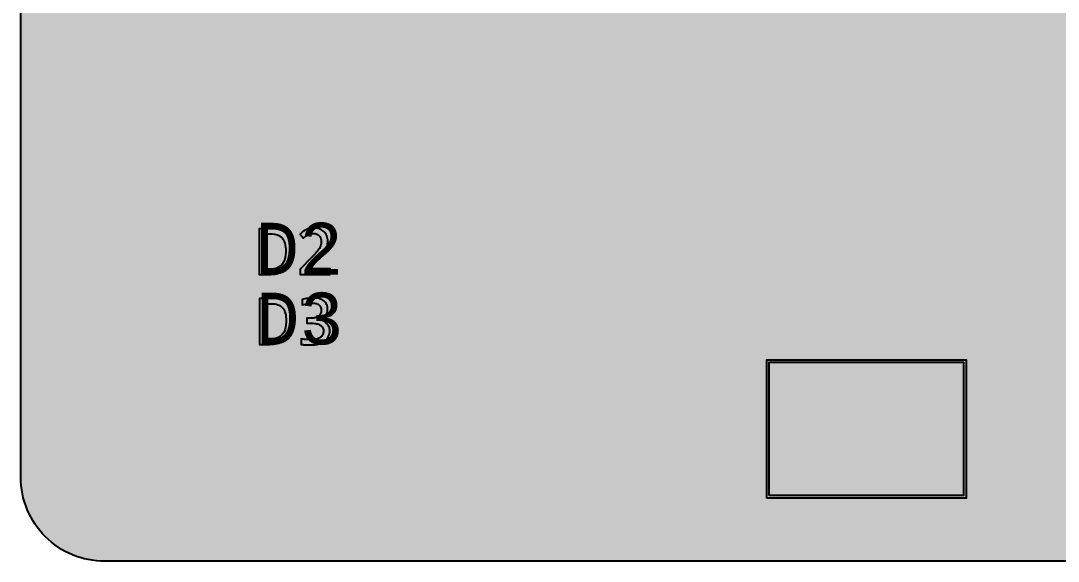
# Model space of a CAD drawing. Extents: x -322 to -166, y -2 to 94.
# Drawn here: x -321.73 to -284.63, y -1.46 to 17.87 of the extents above; entities that cross this region are included whole.
import ezdxf

# ---------------------------------------------------------------- set-up
doc = ezdxf.new("R2010")
doc.units = 0
doc.header["$MEASUREMENT"] = 0
doc.layers.add('MARKSHAIRLINE', color=7, linetype='CONTINUOUS')
doc.layers.add('MASK', color=7, linetype='CONTINUOUS')
doc.styles.add('0', font='consola.ttf', dxfattribs={"height": 1})

msp = doc.modelspace()

# ---------------------------------------------------------------- hatches: boundary and pattern name
at = {"layer": 'MARKSHAIRLINE'}
h = msp.add_hatch(color=2, dxfattribs=at)
edge = h.paths.add_edge_path()
edge.add_spline(control_points=[(-295.0552, 0.7902), (-295.0552, 0.7902), (-287.9196, 0.7902), (-287.9196, 0.7902), (-287.9196, 0.7902), (-287.9196, 5.7432), (-287.9196, 5.7432), (-287.9196, 5.7432), (-295.0552, 5.7432), (-295.0552, 5.7432), (-295.0552, 5.7432), (-295.0552, 0.7902), (-295.0552, 0.7902)], knot_values=[0, 0, 0, 0, 0.25, 0.25, 0.25, 0.5, 0.5, 0.5, 0.75, 0.75, 0.75, 1, 1, 1, 1], degree=3, periodic=1)
h = msp.add_hatch(color=2, dxfattribs=at)
edge = h.paths.add_edge_path()
edge.add_spline(control_points=[(-294.962, 0.8825), (-294.962, 0.8825), (-288.0128, 0.8825), (-288.0128, 0.8825), (-288.0128, 0.8825), (-288.0128, 5.6509), (-288.0128, 5.6509), (-288.0128, 5.6509), (-294.962, 5.6509), (-294.962, 5.6509), (-294.962, 5.6509), (-294.962, 0.8825), (-294.962, 0.8825)], knot_values=[0, 0, 0, 0, 0.25, 0.25, 0.25, 0.5, 0.5, 0.5, 0.75, 0.75, 0.75, 1, 1, 1, 1], degree=3, periodic=1)
at = {"layer": 'MASK'}
h = msp.add_hatch(color=18, dxfattribs=at)
edge = h.paths.add_edge_path()
edge.add_spline(control_points=[(-279.9318, -1.4633), (-279.9318, -1.4633), (-250.5297, -1.4633), (-250.5297, -1.4633), (-249.7335, -1.4628), (-248.9702, -1.146), (-248.4076, -0.5827), (-247.845, -0.0194), (-247.5292, 0.7405), (-247.5297, 1.5367), (-247.5297, 1.5367), (-247.5297, 90.5367), (-247.5297, 90.5367), (-247.5302, 91.3329), (-247.847, 92.0962), (-248.4103, 92.6588), (-248.9736, 93.2214), (-249.7335, 93.5372), (-250.5297, 93.5367), (-250.5297, 93.5367), (-318.7297, 93.5367), (-318.7297, 93.5367), (-319.5259, 93.5362), (-320.2892, 93.2194), (-320.8518, 92.6561), (-321.4144, 92.0928), (-321.7302, 91.3329), (-321.7297, 90.5367), (-321.7297, 90.5367), (-321.7297, 1.5367), (-321.7297, 1.5367), (-321.7292, 0.7405), (-321.4124, -0.0228), (-320.8491, -0.5854), (-320.2858, -1.148), (-319.5259, -1.4638), (-318.7297, -1.4633), (-318.7297, -1.4633), (-279.9318, -1.4633), (-279.9318, -1.4633)], knot_values=[0, 0, 0, 0, 0.0769231, 0.0769231, 0.0769231, 0.1538462, 0.1538462, 0.1538462, 0.2307692, 0.2307692, 0.2307692, 0.3076923, 0.3076923, 0.3076923, 0.3846154, 0.3846154, 0.3846154, 0.4615385, 0.4615385, 0.4615385, 0.5384615, 0.5384615, 0.5384615, 0.6153846, 0.6153846, 0.6153846, 0.6923077, 0.6923077, 0.6923077, 0.7692308, 0.7692308, 0.7692308, 0.8461538, 0.8461538, 0.8461538, 0.9230769, 0.9230769, 0.9230769, 1, 1, 1, 1], degree=3, periodic=1)
h = msp.add_hatch(color=18, dxfattribs=at)
edge = h.paths.add_edge_path()
edge.add_spline(control_points=[(-312.0201, 9.628), (-312.0201, 9.5497), (-312.0261, 9.4743), (-312.0381, 9.4023), (-312.0505, 9.3304), (-312.0698, 9.2636), (-312.0968, 9.2019), (-312.1233, 9.1398), (-312.158, 9.0837), (-312.2008, 9.0332), (-312.2437, 8.9827), (-312.2959, 8.9394), (-312.3576, 8.9035), (-312.4197, 8.8675), (-312.4916, 8.8396), (-312.5734, 8.8199), (-312.6556, 8.8002), (-312.7486, 8.7904), (-312.8535, 8.7904), (-312.8535, 8.7904), (-313.2046, 8.7904), (-313.2046, 8.7904), (-313.2046, 8.7904), (-313.2046, 10.4297), (-313.2046, 10.4297), (-313.2046, 10.4297), (-312.782, 10.4297), (-312.782, 10.4297), (-312.5259, 10.4297), (-312.3349, 10.3637), (-312.209, 10.2323), (-312.0831, 10.1004), (-312.0201, 9.8991), (-312.0201, 9.628)], knot_values=[0, 0, 0, 0, 0.0909091, 0.0909091, 0.0909091, 0.1818182, 0.1818182, 0.1818182, 0.2727273, 0.2727273, 0.2727273, 0.3636364, 0.3636364, 0.3636364, 0.4545455, 0.4545455, 0.4545455, 0.5454545, 0.5454545, 0.5454545, 0.6363636, 0.6363636, 0.6363636, 0.7272727, 0.7272727, 0.7272727, 0.8181818, 0.8181818, 0.8181818, 0.9090909, 0.9090909, 0.9090909, 1, 1, 1, 1], degree=3, periodic=1)
h = msp.add_hatch(color=18, dxfattribs=at)
edge = h.paths.add_edge_path()
edge.add_spline(control_points=[(-310.664, 8.7904), (-310.664, 8.7904), (-311.7431, 8.7904), (-311.7431, 8.7904), (-311.7431, 8.7904), (-311.7431, 8.9861), (-311.7431, 8.9861), (-311.7431, 8.9861), (-311.3196, 9.4075), (-311.3196, 9.4075), (-311.2502, 9.4764), (-311.1941, 9.5355), (-311.1504, 9.5856), (-311.1072, 9.6362), (-311.0733, 9.682), (-311.0489, 9.7231), (-311.025, 9.7646), (-311.0087, 9.8036), (-311.0001, 9.8404), (-310.992, 9.8773), (-310.9877, 9.9171), (-310.9877, 9.9599), (-310.9877, 10.0002), (-310.9933, 10.0383), (-311.004, 10.0747), (-311.0151, 10.1111), (-311.0318, 10.1432), (-311.0541, 10.171), (-311.0768, 10.1984), (-311.1059, 10.2203), (-311.1419, 10.2361), (-311.1778, 10.252), (-311.2211, 10.2601), (-311.2712, 10.2601), (-311.3406, 10.2601), (-311.4039, 10.2447), (-311.4609, 10.2134), (-311.5174, 10.1826), (-311.5697, 10.1423), (-311.6176, 10.0931), (-311.6176, 10.0931), (-311.738, 10.2374), (-311.738, 10.2374), (-311.6759, 10.3025), (-311.6048, 10.3547), (-311.5238, 10.3937), (-311.4433, 10.4331), (-311.3491, 10.4528), (-311.2421, 10.4528), (-311.1693, 10.4528), (-311.1029, 10.4421), (-311.0434, 10.4203), (-310.9834, 10.3984), (-310.9316, 10.3672), (-310.8879, 10.326), (-310.8447, 10.2849), (-310.8108, 10.2348), (-310.7873, 10.1753), (-310.7633, 10.1162), (-310.7513, 10.0494), (-310.7513, 9.9749), (-310.7513, 9.9119), (-310.7599, 9.8537), (-310.7766, 9.8002), (-310.7933, 9.7466), (-310.8185, 9.6935), (-310.8524, 9.6404), (-310.8862, 9.5873), (-310.929, 9.5321), (-310.9804, 9.4751), (-311.0318, 9.4186), (-311.0926, 9.3561), (-311.1628, 9.2884), (-311.1628, 9.2884), (-311.4605, 8.9985), (-311.4605, 8.9985), (-311.4605, 8.9985), (-310.664, 8.9985), (-310.664, 8.9985), (-310.664, 8.9985), (-310.664, 8.7904), (-310.664, 8.7904)], knot_values=[0, 0, 0, 0, 0.037037, 0.037037, 0.037037, 0.0740741, 0.0740741, 0.0740741, 0.1111111, 0.1111111, 0.1111111, 0.1481481, 0.1481481, 0.1481481, 0.1851852, 0.1851852, 0.1851852, 0.2222222, 0.2222222, 0.2222222, 0.2592593, 0.2592593, 0.2592593, 0.2962963, 0.2962963, 0.2962963, 0.3333333, 0.3333333, 0.3333333, 0.3703704, 0.3703704, 0.3703704, 0.4074074, 0.4074074, 0.4074074, 0.4444444, 0.4444444, 0.4444444, 0.4814815, 0.4814815, 0.4814815, 0.5185185, 0.5185185, 0.5185185, 0.5555556, 0.5555556, 0.5555556, 0.5925926, 0.5925926, 0.5925926, 0.6296296, 0.6296296, 0.6296296, 0.6666667, 0.6666667, 0.6666667, 0.7037037, 0.7037037, 0.7037037, 0.7407407, 0.7407407, 0.7407407, 0.7777778, 0.7777778, 0.7777778, 0.8148148, 0.8148148, 0.8148148, 0.8518519, 0.8518519, 0.8518519, 0.8888889, 0.8888889, 0.8888889, 0.9259259, 0.9259259, 0.9259259, 0.962963, 0.962963, 0.962963, 1, 1, 1, 1], degree=3, periodic=1)
h = msp.add_hatch(color=18, dxfattribs=at)
edge = h.paths.add_edge_path()
edge.add_spline(control_points=[(-312.2539, 9.6122), (-312.2539, 9.7282), (-312.2646, 9.8267), (-312.2865, 9.9068), (-312.3083, 9.9873), (-312.3413, 10.052), (-312.3858, 10.1017), (-312.4304, 10.1509), (-312.486, 10.1869), (-312.5529, 10.2087), (-312.6197, 10.231), (-312.6985, 10.2421), (-312.7888, 10.2421), (-312.7888, 10.2421), (-312.9811, 10.2421), (-312.9811, 10.2421), (-312.9811, 10.2421), (-312.9811, 8.9831), (-312.9811, 8.9831), (-312.9811, 8.9831), (-312.8141, 8.9831), (-312.8141, 8.9831), (-312.4407, 8.9831), (-312.2539, 9.1929), (-312.2539, 9.6122)], knot_values=[0, 0, 0, 0, 0.125, 0.125, 0.125, 0.25, 0.25, 0.25, 0.375, 0.375, 0.375, 0.5, 0.5, 0.5, 0.625, 0.625, 0.625, 0.75, 0.75, 0.75, 0.875, 0.875, 0.875, 1, 1, 1, 1], degree=3, periodic=1)
h = msp.add_hatch(color=18, dxfattribs=at)
edge = h.paths.add_edge_path()
edge.add_spline(control_points=[(-312.0032, 7.1309), (-312.0032, 7.0526), (-312.0092, 6.9772), (-312.0212, 6.9052), (-312.0336, 6.8333), (-312.0529, 6.7665), (-312.0799, 6.7048), (-312.1064, 6.6427), (-312.1411, 6.5866), (-312.1839, 6.5361), (-312.2268, 6.4856), (-312.279, 6.4423), (-312.3407, 6.4064), (-312.4028, 6.3704), (-312.4747, 6.3425), (-312.5565, 6.3228), (-312.6387, 6.3031), (-312.7317, 6.2933), (-312.8366, 6.2933), (-312.8366, 6.2933), (-313.1877, 6.2933), (-313.1877, 6.2933), (-313.1877, 6.2933), (-313.1877, 7.9326), (-313.1877, 7.9326), (-313.1877, 7.9326), (-312.7651, 7.9326), (-312.7651, 7.9326), (-312.509, 7.9326), (-312.318, 7.8666), (-312.1921, 7.7352), (-312.0662, 7.6033), (-312.0032, 7.402), (-312.0032, 7.1309)], knot_values=[0, 0, 0, 0, 0.0909091, 0.0909091, 0.0909091, 0.1818182, 0.1818182, 0.1818182, 0.2727273, 0.2727273, 0.2727273, 0.3636364, 0.3636364, 0.3636364, 0.4545455, 0.4545455, 0.4545455, 0.5454545, 0.5454545, 0.5454545, 0.6363636, 0.6363636, 0.6363636, 0.7272727, 0.7272727, 0.7272727, 0.8181818, 0.8181818, 0.8181818, 0.9090909, 0.9090909, 0.9090909, 1, 1, 1, 1], degree=3, periodic=1)
h = msp.add_hatch(color=18, dxfattribs=at)
edge = h.paths.add_edge_path()
edge.add_spline(control_points=[(-310.6779, 6.7913), (-310.6779, 6.7194), (-310.6924, 6.6517), (-310.722, 6.5888), (-310.7511, 6.5254), (-310.7948, 6.4702), (-310.8535, 6.4226), (-310.9121, 6.3755), (-310.9858, 6.3383), (-311.0744, 6.3109), (-311.1631, 6.2839), (-311.2663, 6.2702), (-311.3845, 6.2702), (-311.4496, 6.2702), (-311.5082, 6.2723), (-311.56, 6.2766), (-311.6119, 6.2809), (-311.6603, 6.2864), (-311.7056, 6.2933), (-311.7056, 6.2933), (-311.7056, 6.4886), (-311.7056, 6.4886), (-311.6538, 6.4796), (-311.599, 6.4727), (-311.5412, 6.4676), (-311.4838, 6.4629), (-311.4247, 6.4603), (-311.3643, 6.4603), (-311.2826, 6.4603), (-311.2123, 6.4676), (-311.1545, 6.4822), (-311.0963, 6.4967), (-311.0487, 6.5181), (-311.0119, 6.5455), (-310.9751, 6.5734), (-310.9485, 6.6068), (-310.9318, 6.6462), (-310.9151, 6.6851), (-310.9066, 6.7297), (-310.9066, 6.7789), (-310.9066, 6.8243), (-310.9164, 6.8633), (-310.9365, 6.8967), (-310.9567, 6.9305), (-310.9849, 6.9583), (-311.0213, 6.981), (-311.0577, 7.0037), (-311.1014, 7.0204), (-311.1519, 7.0316), (-311.2025, 7.0431), (-311.2581, 7.0487), (-311.3181, 7.0487), (-311.3181, 7.0487), (-311.5052, 7.0487), (-311.5052, 7.0487), (-311.5052, 7.0487), (-311.5052, 7.2286), (-311.5052, 7.2286), (-311.5052, 7.2286), (-311.3155, 7.2286), (-311.3155, 7.2286), (-311.2659, 7.2286), (-311.2209, 7.235), (-311.1802, 7.2478), (-311.1395, 7.2611), (-311.1048, 7.2795), (-311.0761, 7.3035), (-311.047, 7.3279), (-311.0248, 7.3579), (-311.0093, 7.393), (-310.9939, 7.4285), (-310.9862, 7.4688), (-310.9862, 7.5138), (-310.9862, 7.6016), (-311.0132, 7.6654), (-311.0667, 7.7056), (-311.1203, 7.7454), (-311.199, 7.7656), (-311.3027, 7.7656), (-311.3579, 7.7656), (-311.4149, 7.7604), (-311.4735, 7.7497), (-311.5322, 7.739), (-311.5952, 7.7227), (-311.662, 7.7013), (-311.662, 7.7013), (-311.662, 7.8915), (-311.662, 7.8915), (-311.6337, 7.9017), (-311.6033, 7.9107), (-311.5712, 7.9184), (-311.5386, 7.9266), (-311.5065, 7.9334), (-311.4744, 7.9386), (-311.4423, 7.9441), (-311.4102, 7.9484), (-311.3785, 7.9514), (-311.3468, 7.9544), (-311.316, 7.9557), (-311.2868, 7.9557), (-311.1999, 7.9557), (-311.1233, 7.9463), (-311.0573, 7.9274), (-310.9914, 7.9086), (-310.9361, 7.8816), (-310.8916, 7.8465), (-310.8475, 7.8114), (-310.8141, 7.769), (-310.7914, 7.7189), (-310.7687, 7.6684), (-310.7575, 7.6123), (-310.7575, 7.5493), (-310.7575, 7.456), (-310.7815, 7.3772), (-310.8295, 7.3138), (-310.8779, 7.25), (-310.9434, 7.1994), (-311.0273, 7.1618), (-310.9845, 7.1553), (-310.9425, 7.1416), (-310.901, 7.1219), (-310.8595, 7.1018), (-310.8222, 7.0757), (-310.7892, 7.0444), (-310.7558, 7.0132), (-310.7293, 6.9759), (-310.7087, 6.9335), (-310.6882, 6.8907), (-310.6779, 6.8432), (-310.6779, 6.7913)], knot_values=[0, 0, 0, 0, 0.0232558, 0.0232558, 0.0232558, 0.0465116, 0.0465116, 0.0465116, 0.0697674, 0.0697674, 0.0697674, 0.0930233, 0.0930233, 0.0930233, 0.1162791, 0.1162791, 0.1162791, 0.1395349, 0.1395349, 0.1395349, 0.1627907, 0.1627907, 0.1627907, 0.1860465, 0.1860465, 0.1860465, 0.2093023, 0.2093023, 0.2093023, 0.2325581, 0.2325581, 0.2325581, 0.255814, 0.255814, 0.255814, 0.2790698, 0.2790698, 0.2790698, 0.3023256, 0.3023256, 0.3023256, 0.3255814, 0.3255814, 0.3255814, 0.3488372, 0.3488372, 0.3488372, 0.372093, 0.372093, 0.372093, 0.3953488, 0.3953488, 0.3953488, 0.4186047, 0.4186047, 0.4186047, 0.4418605, 0.4418605, 0.4418605, 0.4651163, 0.4651163, 0.4651163, 0.4883721, 0.4883721, 0.4883721, 0.5116279, 0.5116279, 0.5116279, 0.5348837, 0.5348837, 0.5348837, 0.5581395, 0.5581395, 0.5581395, 0.5813953, 0.5813953, 0.5813953, 0.6046512, 0.6046512, 0.6046512, 0.627907, 0.627907, 0.627907, 0.6511628, 0.6511628, 0.6511628, 0.6744186, 0.6744186, 0.6744186, 0.6976744, 0.6976744, 0.6976744, 0.7209302, 0.7209302, 0.7209302, 0.744186, 0.744186, 0.744186, 0.7674419, 0.7674419, 0.7674419, 0.7906977, 0.7906977, 0.7906977, 0.8139535, 0.8139535, 0.8139535, 0.8372093, 0.8372093, 0.8372093, 0.8604651, 0.8604651, 0.8604651, 0.8837209, 0.8837209, 0.8837209, 0.9069767, 0.9069767, 0.9069767, 0.9302326, 0.9302326, 0.9302326, 0.9534884, 0.9534884, 0.9534884, 0.9767442, 0.9767442, 0.9767442, 1, 1, 1, 1], degree=3, periodic=1)
h = msp.add_hatch(color=18, dxfattribs=at)
edge = h.paths.add_edge_path()
edge.add_spline(control_points=[(-312.237, 7.1151), (-312.237, 7.2311), (-312.2477, 7.3296), (-312.2696, 7.4097), (-312.2914, 7.4902), (-312.3244, 7.5549), (-312.3689, 7.6046), (-312.4135, 7.6538), (-312.4691, 7.6898), (-312.536, 7.7116), (-312.6028, 7.7339), (-312.6816, 7.745), (-312.7719, 7.745), (-312.7719, 7.745), (-312.9642, 7.745), (-312.9642, 7.745), (-312.9642, 7.745), (-312.9642, 6.486), (-312.9642, 6.486), (-312.9642, 6.486), (-312.7972, 6.486), (-312.7972, 6.486), (-312.4238, 6.486), (-312.237, 6.6958), (-312.237, 7.1151)], knot_values=[0, 0, 0, 0, 0.125, 0.125, 0.125, 0.25, 0.25, 0.25, 0.375, 0.375, 0.375, 0.5, 0.5, 0.5, 0.625, 0.625, 0.625, 0.75, 0.75, 0.75, 0.875, 0.875, 0.875, 1, 1, 1, 1], degree=3, periodic=1)

# ---------------------------------------------------------------- linework, layer by layer
at = {"layer": 'MARKSHAIRLINE', "color": 2}
for points in [[(-295.0552, 0.7902), (-295.0552, 0.7902), (-287.9196, 0.7902), (-287.9196, 0.7902), (-287.9196, 0.7902), (-287.9196, 5.7432), (-287.9196, 5.7432), (-287.9196, 5.7432), (-295.0552, 5.7432), (-295.0552, 5.7432), (-295.0552, 5.7432), (-295.0552, 0.7902), (-295.0552, 0.7902)], [(-295.0552, 0.7902), (-295.0552, 0.7902), (-287.9196, 0.7902), (-287.9196, 0.7902), (-287.9196, 0.7902), (-287.9196, 5.7432), (-287.9196, 5.7432), (-287.9196, 5.7432), (-295.0552, 5.7432), (-295.0552, 5.7432), (-295.0552, 5.7432), (-295.0552, 0.7902), (-295.0552, 0.7902)], [(-294.962, 0.8825), (-294.962, 0.8825), (-288.0128, 0.8825), (-288.0128, 0.8825), (-288.0128, 0.8825), (-288.0128, 5.6509), (-288.0128, 5.6509), (-288.0128, 5.6509), (-294.962, 5.6509), (-294.962, 5.6509), (-294.962, 5.6509), (-294.962, 0.8825), (-294.962, 0.8825)]]:
    msp.add_open_spline(points, degree=3, knots=[0, 0, 0, 0, 0.25, 0.25, 0.25, 0.5, 0.5, 0.5, 0.75, 0.75, 0.75, 1, 1, 1, 1], dxfattribs=at)
at = {"layer": 'MASK'}
for points, knots in [([(-279.9318, -1.4633), (-279.9318, -1.4633), (-250.5297, -1.4633), (-250.5297, -1.4633), (-249.7335, -1.4628), (-248.9702, -1.146), (-248.4076, -0.5827), (-247.845, -0.0194), (-247.5292, 0.7405), (-247.5297, 1.5367), (-247.5297, 1.5367), (-247.5297, 90.5367), (-247.5297, 90.5367), (-247.5302, 91.3329), (-247.847, 92.0962), (-248.4103, 92.6588), (-248.9736, 93.2214), (-249.7335, 93.5372), (-250.5297, 93.5367), (-250.5297, 93.5367), (-318.7297, 93.5367), (-318.7297, 93.5367), (-319.5259, 93.5362), (-320.2892, 93.2194), (-320.8518, 92.6561), (-321.4144, 92.0928), (-321.7302, 91.3329), (-321.7297, 90.5367), (-321.7297, 90.5367), (-321.7297, 1.5367), (-321.7297, 1.5367), (-321.7292, 0.7405), (-321.4124, -0.0228), (-320.8491, -0.5854), (-320.2858, -1.148), (-319.5259, -1.4638), (-318.7297, -1.4633), (-318.7297, -1.4633), (-279.9318, -1.4633), (-279.9318, -1.4633)], [0, 0, 0, 0, 0.0769231, 0.0769231, 0.0769231, 0.1538462, 0.1538462, 0.1538462, 0.2307692, 0.2307692, 0.2307692, 0.3076923, 0.3076923, 0.3076923, 0.3846154, 0.3846154, 0.3846154, 0.4615385, 0.4615385, 0.4615385, 0.5384615, 0.5384615, 0.5384615, 0.6153846, 0.6153846, 0.6153846, 0.6923077, 0.6923077, 0.6923077, 0.7692308, 0.7692308, 0.7692308, 0.8461538, 0.8461538, 0.8461538, 0.9230769, 0.9230769, 0.9230769, 1, 1, 1, 1]), ([(-312.0201, 9.628), (-312.0201, 9.5497), (-312.0261, 9.4743), (-312.0381, 9.4023), (-312.0505, 9.3304), (-312.0698, 9.2636), (-312.0968, 9.2019), (-312.1233, 9.1398), (-312.158, 9.0837), (-312.2008, 9.0332), (-312.2437, 8.9827), (-312.2959, 8.9394), (-312.3576, 8.9035), (-312.4197, 8.8675), (-312.4916, 8.8396), (-312.5734, 8.8199), (-312.6556, 8.8002), (-312.7486, 8.7904), (-312.8535, 8.7904), (-312.8535, 8.7904), (-313.2046, 8.7904), (-313.2046, 8.7904), (-313.2046, 8.7904), (-313.2046, 10.4297), (-313.2046, 10.4297), (-313.2046, 10.4297), (-312.782, 10.4297), (-312.782, 10.4297), (-312.5259, 10.4297), (-312.3349, 10.3637), (-312.209, 10.2323), (-312.0831, 10.1004), (-312.0201, 9.8991), (-312.0201, 9.628)], [0, 0, 0, 0, 0.0909091, 0.0909091, 0.0909091, 0.1818182, 0.1818182, 0.1818182, 0.2727273, 0.2727273, 0.2727273, 0.3636364, 0.3636364, 0.3636364, 0.4545455, 0.4545455, 0.4545455, 0.5454545, 0.5454545, 0.5454545, 0.6363636, 0.6363636, 0.6363636, 0.7272727, 0.7272727, 0.7272727, 0.8181818, 0.8181818, 0.8181818, 0.9090909, 0.9090909, 0.9090909, 1, 1, 1, 1]), ([(-310.664, 8.7904), (-310.664, 8.7904), (-311.7431, 8.7904), (-311.7431, 8.7904), (-311.7431, 8.7904), (-311.7431, 8.9861), (-311.7431, 8.9861), (-311.7431, 8.9861), (-311.3196, 9.4075), (-311.3196, 9.4075), (-311.2502, 9.4764), (-311.1941, 9.5355), (-311.1504, 9.5856), (-311.1072, 9.6362), (-311.0733, 9.682), (-311.0489, 9.7231), (-311.025, 9.7646), (-311.0087, 9.8036), (-311.0001, 9.8404), (-310.992, 9.8773), (-310.9877, 9.9171), (-310.9877, 9.9599), (-310.9877, 10.0002), (-310.9933, 10.0383), (-311.004, 10.0747), (-311.0151, 10.1111), (-311.0318, 10.1432), (-311.0541, 10.171), (-311.0768, 10.1984), (-311.1059, 10.2203), (-311.1419, 10.2361), (-311.1778, 10.252), (-311.2211, 10.2601), (-311.2712, 10.2601), (-311.3406, 10.2601), (-311.4039, 10.2447), (-311.4609, 10.2134), (-311.5174, 10.1826), (-311.5697, 10.1423), (-311.6176, 10.0931), (-311.6176, 10.0931), (-311.738, 10.2374), (-311.738, 10.2374), (-311.6759, 10.3025), (-311.6048, 10.3547), (-311.5238, 10.3937), (-311.4433, 10.4331), (-311.3491, 10.4528), (-311.2421, 10.4528), (-311.1693, 10.4528), (-311.1029, 10.4421), (-311.0434, 10.4203), (-310.9834, 10.3984), (-310.9316, 10.3672), (-310.8879, 10.326), (-310.8447, 10.2849), (-310.8108, 10.2348), (-310.7873, 10.1753), (-310.7633, 10.1162), (-310.7513, 10.0494), (-310.7513, 9.9749), (-310.7513, 9.9119), (-310.7599, 9.8537), (-310.7766, 9.8002), (-310.7933, 9.7466), (-310.8185, 9.6935), (-310.8524, 9.6404), (-310.8862, 9.5873), (-310.929, 9.5321), (-310.9804, 9.4751), (-311.0318, 9.4186), (-311.0926, 9.3561), (-311.1628, 9.2884), (-311.1628, 9.2884), (-311.4605, 8.9985), (-311.4605, 8.9985), (-311.4605, 8.9985), (-310.664, 8.9985), (-310.664, 8.9985), (-310.664, 8.9985), (-310.664, 8.7904), (-310.664, 8.7904)], [0, 0, 0, 0, 0.037037, 0.037037, 0.037037, 0.0740741, 0.0740741, 0.0740741, 0.1111111, 0.1111111, 0.1111111, 0.1481481, 0.1481481, 0.1481481, 0.1851852, 0.1851852, 0.1851852, 0.2222222, 0.2222222, 0.2222222, 0.2592593, 0.2592593, 0.2592593, 0.2962963, 0.2962963, 0.2962963, 0.3333333, 0.3333333, 0.3333333, 0.3703704, 0.3703704, 0.3703704, 0.4074074, 0.4074074, 0.4074074, 0.4444444, 0.4444444, 0.4444444, 0.4814815, 0.4814815, 0.4814815, 0.5185185, 0.5185185, 0.5185185, 0.5555556, 0.5555556, 0.5555556, 0.5925926, 0.5925926, 0.5925926, 0.6296296, 0.6296296, 0.6296296, 0.6666667, 0.6666667, 0.6666667, 0.7037037, 0.7037037, 0.7037037, 0.7407407, 0.7407407, 0.7407407, 0.7777778, 0.7777778, 0.7777778, 0.8148148, 0.8148148, 0.8148148, 0.8518519, 0.8518519, 0.8518519, 0.8888889, 0.8888889, 0.8888889, 0.9259259, 0.9259259, 0.9259259, 0.962963, 0.962963, 0.962963, 1, 1, 1, 1]), ([(-312.2539, 9.6122), (-312.2539, 9.7282), (-312.2646, 9.8267), (-312.2865, 9.9068), (-312.3083, 9.9873), (-312.3413, 10.052), (-312.3858, 10.1017), (-312.4304, 10.1509), (-312.486, 10.1869), (-312.5529, 10.2087), (-312.6197, 10.231), (-312.6985, 10.2421), (-312.7888, 10.2421), (-312.7888, 10.2421), (-312.9811, 10.2421), (-312.9811, 10.2421), (-312.9811, 10.2421), (-312.9811, 8.9831), (-312.9811, 8.9831), (-312.9811, 8.9831), (-312.8141, 8.9831), (-312.8141, 8.9831), (-312.4407, 8.9831), (-312.2539, 9.1929), (-312.2539, 9.6122)], [0, 0, 0, 0, 0.125, 0.125, 0.125, 0.25, 0.25, 0.25, 0.375, 0.375, 0.375, 0.5, 0.5, 0.5, 0.625, 0.625, 0.625, 0.75, 0.75, 0.75, 0.875, 0.875, 0.875, 1, 1, 1, 1]), ([(-312.0032, 7.1309), (-312.0032, 7.0526), (-312.0092, 6.9772), (-312.0212, 6.9052), (-312.0336, 6.8333), (-312.0529, 6.7665), (-312.0799, 6.7048), (-312.1064, 6.6427), (-312.1411, 6.5866), (-312.1839, 6.5361), (-312.2268, 6.4856), (-312.279, 6.4423), (-312.3407, 6.4064), (-312.4028, 6.3704), (-312.4747, 6.3425), (-312.5565, 6.3228), (-312.6387, 6.3031), (-312.7317, 6.2933), (-312.8366, 6.2933), (-312.8366, 6.2933), (-313.1877, 6.2933), (-313.1877, 6.2933), (-313.1877, 6.2933), (-313.1877, 7.9326), (-313.1877, 7.9326), (-313.1877, 7.9326), (-312.7651, 7.9326), (-312.7651, 7.9326), (-312.509, 7.9326), (-312.318, 7.8666), (-312.1921, 7.7352), (-312.0662, 7.6033), (-312.0032, 7.402), (-312.0032, 7.1309)], [0, 0, 0, 0, 0.0909091, 0.0909091, 0.0909091, 0.1818182, 0.1818182, 0.1818182, 0.2727273, 0.2727273, 0.2727273, 0.3636364, 0.3636364, 0.3636364, 0.4545455, 0.4545455, 0.4545455, 0.5454545, 0.5454545, 0.5454545, 0.6363636, 0.6363636, 0.6363636, 0.7272727, 0.7272727, 0.7272727, 0.8181818, 0.8181818, 0.8181818, 0.9090909, 0.9090909, 0.9090909, 1, 1, 1, 1]), ([(-310.6779, 6.7913), (-310.6779, 6.7194), (-310.6924, 6.6517), (-310.722, 6.5888), (-310.7511, 6.5254), (-310.7948, 6.4702), (-310.8535, 6.4226), (-310.9121, 6.3755), (-310.9858, 6.3383), (-311.0744, 6.3109), (-311.1631, 6.2839), (-311.2663, 6.2702), (-311.3845, 6.2702), (-311.4496, 6.2702), (-311.5082, 6.2723), (-311.56, 6.2766), (-311.6119, 6.2809), (-311.6603, 6.2864), (-311.7056, 6.2933), (-311.7056, 6.2933), (-311.7056, 6.4886), (-311.7056, 6.4886), (-311.6538, 6.4796), (-311.599, 6.4727), (-311.5412, 6.4676), (-311.4838, 6.4629), (-311.4247, 6.4603), (-311.3643, 6.4603), (-311.2826, 6.4603), (-311.2123, 6.4676), (-311.1545, 6.4822), (-311.0963, 6.4967), (-311.0487, 6.5181), (-311.0119, 6.5455), (-310.9751, 6.5734), (-310.9485, 6.6068), (-310.9318, 6.6462), (-310.9151, 6.6851), (-310.9066, 6.7297), (-310.9066, 6.7789), (-310.9066, 6.8243), (-310.9164, 6.8633), (-310.9365, 6.8967), (-310.9567, 6.9305), (-310.9849, 6.9583), (-311.0213, 6.981), (-311.0577, 7.0037), (-311.1014, 7.0204), (-311.1519, 7.0316), (-311.2025, 7.0431), (-311.2581, 7.0487), (-311.3181, 7.0487), (-311.3181, 7.0487), (-311.5052, 7.0487), (-311.5052, 7.0487), (-311.5052, 7.0487), (-311.5052, 7.2286), (-311.5052, 7.2286), (-311.5052, 7.2286), (-311.3155, 7.2286), (-311.3155, 7.2286), (-311.2659, 7.2286), (-311.2209, 7.235), (-311.1802, 7.2478), (-311.1395, 7.2611), (-311.1048, 7.2795), (-311.0761, 7.3035), (-311.047, 7.3279), (-311.0248, 7.3579), (-311.0093, 7.393), (-310.9939, 7.4285), (-310.9862, 7.4688), (-310.9862, 7.5138), (-310.9862, 7.6016), (-311.0132, 7.6654), (-311.0667, 7.7056), (-311.1203, 7.7454), (-311.199, 7.7656), (-311.3027, 7.7656), (-311.3579, 7.7656), (-311.4149, 7.7604), (-311.4735, 7.7497), (-311.5322, 7.739), (-311.5952, 7.7227), (-311.662, 7.7013), (-311.662, 7.7013), (-311.662, 7.8915), (-311.662, 7.8915), (-311.6337, 7.9017), (-311.6033, 7.9107), (-311.5712, 7.9184), (-311.5386, 7.9266), (-311.5065, 7.9334), (-311.4744, 7.9386), (-311.4423, 7.9441), (-311.4102, 7.9484), (-311.3785, 7.9514), (-311.3468, 7.9544), (-311.316, 7.9557), (-311.2868, 7.9557), (-311.1999, 7.9557), (-311.1233, 7.9463), (-311.0573, 7.9274), (-310.9914, 7.9086), (-310.9361, 7.8816), (-310.8916, 7.8465), (-310.8475, 7.8114), (-310.8141, 7.769), (-310.7914, 7.7189), (-310.7687, 7.6684), (-310.7575, 7.6123), (-310.7575, 7.5493), (-310.7575, 7.456), (-310.7815, 7.3772), (-310.8295, 7.3138), (-310.8779, 7.25), (-310.9434, 7.1994), (-311.0273, 7.1618), (-310.9845, 7.1553), (-310.9425, 7.1416), (-310.901, 7.1219), (-310.8595, 7.1018), (-310.8222, 7.0757), (-310.7892, 7.0444), (-310.7558, 7.0132), (-310.7293, 6.9759), (-310.7087, 6.9335), (-310.6882, 6.8907), (-310.6779, 6.8432), (-310.6779, 6.7913)], [0, 0, 0, 0, 0.0232558, 0.0232558, 0.0232558, 0.0465116, 0.0465116, 0.0465116, 0.0697674, 0.0697674, 0.0697674, 0.0930233, 0.0930233, 0.0930233, 0.1162791, 0.1162791, 0.1162791, 0.1395349, 0.1395349, 0.1395349, 0.1627907, 0.1627907, 0.1627907, 0.1860465, 0.1860465, 0.1860465, 0.2093023, 0.2093023, 0.2093023, 0.2325581, 0.2325581, 0.2325581, 0.255814, 0.255814, 0.255814, 0.2790698, 0.2790698, 0.2790698, 0.3023256, 0.3023256, 0.3023256, 0.3255814, 0.3255814, 0.3255814, 0.3488372, 0.3488372, 0.3488372, 0.372093, 0.372093, 0.372093, 0.3953488, 0.3953488, 0.3953488, 0.4186047, 0.4186047, 0.4186047, 0.4418605, 0.4418605, 0.4418605, 0.4651163, 0.4651163, 0.4651163, 0.4883721, 0.4883721, 0.4883721, 0.5116279, 0.5116279, 0.5116279, 0.5348837, 0.5348837, 0.5348837, 0.5581395, 0.5581395, 0.5581395, 0.5813953, 0.5813953, 0.5813953, 0.6046512, 0.6046512, 0.6046512, 0.627907, 0.627907, 0.627907, 0.6511628, 0.6511628, 0.6511628, 0.6744186, 0.6744186, 0.6744186, 0.6976744, 0.6976744, 0.6976744, 0.7209302, 0.7209302, 0.7209302, 0.744186, 0.744186, 0.744186, 0.7674419, 0.7674419, 0.7674419, 0.7906977, 0.7906977, 0.7906977, 0.8139535, 0.8139535, 0.8139535, 0.8372093, 0.8372093, 0.8372093, 0.8604651, 0.8604651, 0.8604651, 0.8837209, 0.8837209, 0.8837209, 0.9069767, 0.9069767, 0.9069767, 0.9302326, 0.9302326, 0.9302326, 0.9534884, 0.9534884, 0.9534884, 0.9767442, 0.9767442, 0.9767442, 1, 1, 1, 1]), ([(-312.237, 7.1151), (-312.237, 7.2311), (-312.2477, 7.3296), (-312.2696, 7.4097), (-312.2914, 7.4902), (-312.3244, 7.5549), (-312.3689, 7.6046), (-312.4135, 7.6538), (-312.4691, 7.6898), (-312.536, 7.7116), (-312.6028, 7.7339), (-312.6816, 7.745), (-312.7719, 7.745), (-312.7719, 7.745), (-312.9642, 7.745), (-312.9642, 7.745), (-312.9642, 7.745), (-312.9642, 6.486), (-312.9642, 6.486), (-312.9642, 6.486), (-312.7972, 6.486), (-312.7972, 6.486), (-312.4238, 6.486), (-312.237, 6.6958), (-312.237, 7.1151)], [0, 0, 0, 0, 0.125, 0.125, 0.125, 0.25, 0.25, 0.25, 0.375, 0.375, 0.375, 0.5, 0.5, 0.5, 0.625, 0.625, 0.625, 0.75, 0.75, 0.75, 0.875, 0.875, 0.875, 1, 1, 1, 1])]:
    msp.add_open_spline(points, degree=3, knots=knots, dxfattribs=at)

# ---------------------------------------------------------------- texts
at = {"layer": 'MASK', "color": 7, "style": '0'}
for s, p in [('D2', (-313.3408, 8.7904)), ('D3', (-313.3239, 6.2933))]:
    msp.add_text(s, height=1.84997, dxfattribs=at).set_placement(p)

doc.saveas('drawing.dxf')
